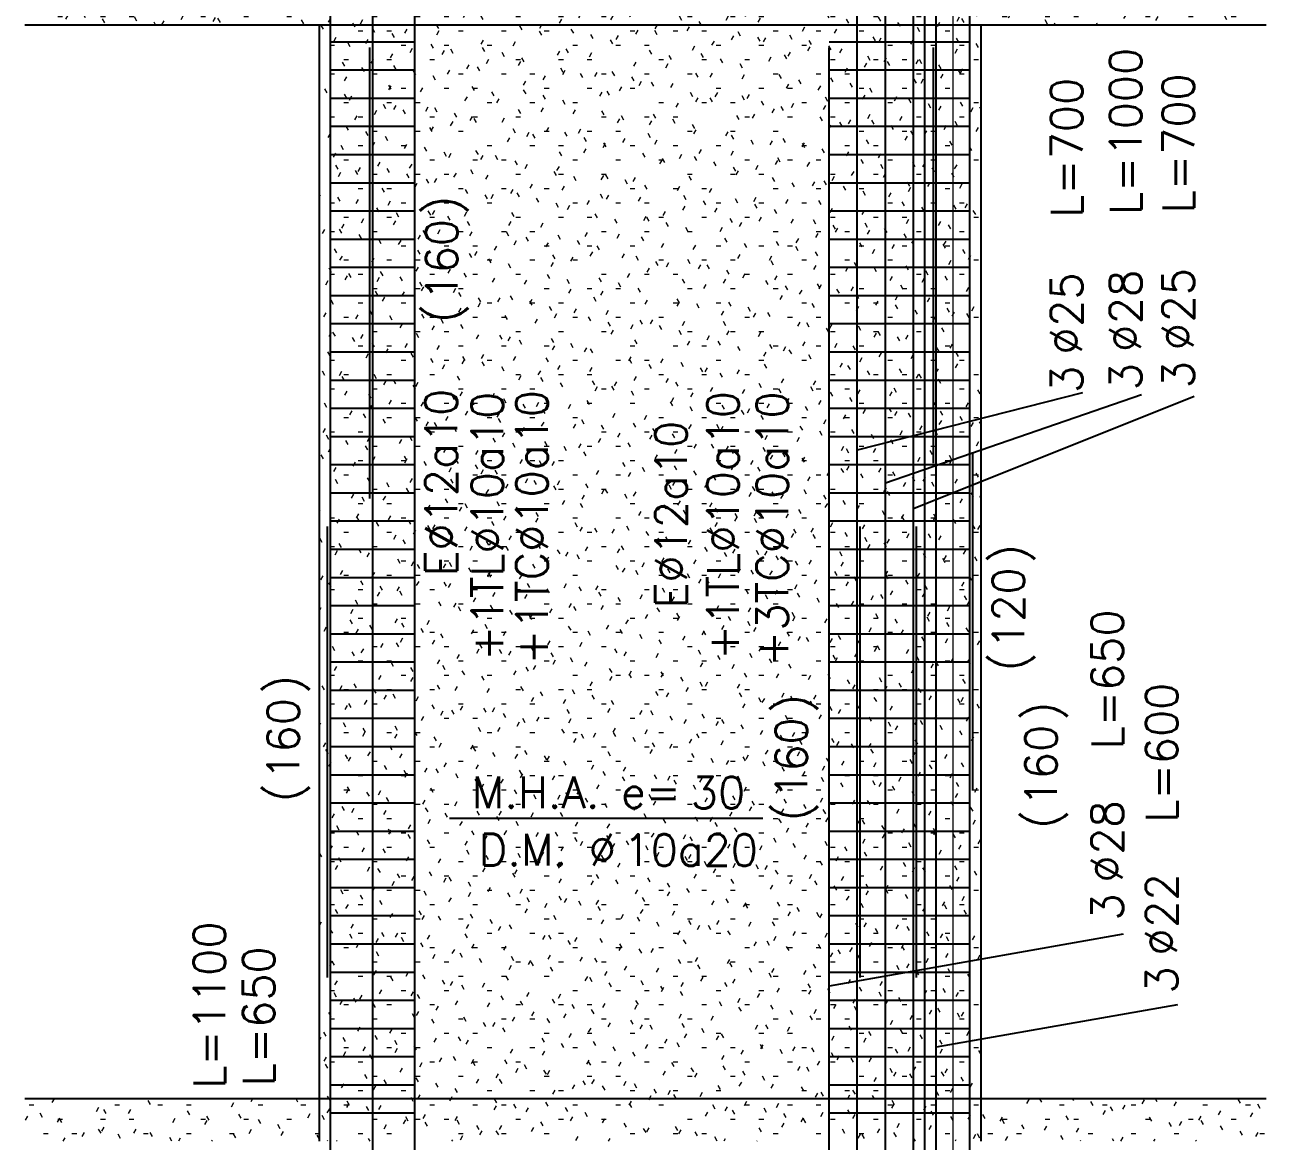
# Model space of a CAD drawing. Extents: x -58 to 5689, y 66 to 4123.
# Drawn here: x 3757 to 4197.6, y 2535.9 to 2931.9 of the extents above; entities that cross this region are included whole.
import ezdxf
from ezdxf.enums import TextEntityAlignment as Align

# ---------------------------------------------------------------- set-up
doc = ezdxf.new("R2010")
doc.units = 0
doc.header["$LTSCALE"] = 30
doc.header["$MEASUREMENT"] = 0
doc.linetypes.add('EJEEc$0$RLE-PROYECCION', pattern=[0.71438, 0.47625, -0.23813])
doc.layers.get('0').update_dxf_attribs({"linetype": 'CONTINUOUS'})
doc.layers.add('EJEEc$0$RLA-ACHURADO', color=30, linetype='EJEEc$0$RLE-PROYECCION', lineweight=15, transparency=0.7)
doc.layers.add('EJEEc$0$RLA-CONTORNO', color=30, linetype='CONTINUOUS', lineweight=25)
doc.layers.add('EJEEc$0$RLA-EJES', color=1, linetype='CONTINUOUS', lineweight=9)
for name, color, linetype in [('EJEEc$0$RLA-FE', 7, 'CONTINUOUS'), ('EJEEc$0$RLA-TEXTOS-FE', 9, 'CONTINUOUS'), ('EJEEc$0$TEXTOS-FE', 9, 'CONTINUOUS'), ('EJEEc$0$TEXTOS1', 9, 'CONTINUOUS')]:
    doc.layers.add(name, color=color, linetype=linetype)
doc.styles.add('EJEEc$0$ROMANS', font='romans.shx', dxfattribs={"height": 11.25})
pattern_1 = [(0, (-102.35, -336.7), (20.32, 5.08), [1.676, -13.564, 1.676, -13.564, -81.28]), (0, (-102.35, -336.7), (20.32, 5.08), [-30.48, 1.676, -28.804, 1.676, -13.564, -35.56]), (0, (-102.35, -336.7), (20.32, 5.08), [-76.2, 1.676, -8.484, 1.676, -23.724]), (120, (-94.73, -334.16), (-14.55941, 15.057636), [1.676, -13.564, 1.676, -13.564, -81.28]), (120, (-94.73, -334.16), (-14.55941, 15.057636), [-30.48, 1.676, -28.804, 1.676, -13.564, -35.56]), (120, (-94.73, -334.16), (-14.55941, 15.057636), [-76.2, 1.676, -8.484, 1.676, -23.724]), (240, (-92.19, -324), (-5.76059, -20.137636), [1.676, -13.564, 1.676, -13.564, -81.28]), (240, (-92.19, -324), (-5.76059, -20.137636), [-30.48, 1.676, -28.804, 1.676, -13.564, -35.56]), (240, (-92.19, -324), (-5.76059, -20.137636), [-76.2, 1.676, -8.484, 1.676, -23.724])]

# ---------------------------------------------------------------- blocks, each defined once
blk = doc.blocks.new('*U335')
at = {"layer": 'EJEEc$0$RLA-FE'}
for p, q in [((-0.28, 0), (1067.93, 0)), ((1067.93, 0), (1117.93, 0)), ((1118.21, 0), (1150, 0)), ((1150, 0), (1150, 0))]:
    blk.add_line(p, q, dxfattribs=at)
at = {"layer": 'EJEEc$0$RLA-FE', "color": 3, "style": 'EJEEc$0$ROMANS', "flags": 8}
for tag, p in [('F=', (483.44, 9.32)), ('NUM', (497.85, 9.32))]:
    blk.add_attdef(tag, text='', height=11.25, dxfattribs=at).set_placement(p, align=Align.RIGHT)
at = {"layer": 'EJEEc$0$RLA-FE', "color": 3, "style": 'EJEEc$0$ROMANS'}
for tag, p, flags in [('PHI', (501.46, 9.54), 14), ('DIAM', (511.6, 9.32), 12), ('MINUS', (533.62, 9.32), 13), ('MARK', (547.01, 9.32), 13), ('TEXTO_FE1', (550.31, 9.32), 8), ('TEXTO_FE2', (617.83, 9.34), 8), ('TIPO', (573.8, -75.78), 13), ('NVECES', (559.93, -94.72), 13), ('NUMFE', (563.86, -114.48), 13), ('CAPA', (572.06, -133.6), 13), ('DESPLAZA', (278.34, -151.59), 13), ('ESPACIO', (284.39, -169.95), 13), ('CANT', (298.23, -188.75), 13)]:
    blk.add_attdef(tag, p, '', height=11.25, dxfattribs=dict(at, flags=flags))
blk = doc.blocks.new('*U338')
at = {"layer": 'EJEEc$0$RLA-FE'}
for q in [(0, 0), (618.21, 0)]:
    blk.add_line((0, 0), q, dxfattribs=at)
at = {"layer": 'EJEEc$0$RLA-FE', "color": 3, "style": 'EJEEc$0$ROMANS', "flags": 8}
for tag, p in [('F=', (440.78, 43)), ('NUM', (455.19, 43))]:
    blk.add_attdef(tag, text='', height=11.25, dxfattribs=at).set_placement(p, align=Align.RIGHT)
at = {"layer": 'EJEEc$0$RLA-FE', "color": 3, "style": 'EJEEc$0$ROMANS'}
for tag, p, flags in [('PHI', (459.09, 43.22), 14), ('DIAM', (468.94, 43), 12), ('MINUS', (490.96, 43), 13), ('MARK', (504.35, 43), 13), ('TEXTO_FE1', (507.65, 43), 8), ('TEXTO_FE2', (575.17, 43.02), 8), ('TIPO', (348.8, -75.78), 13), ('NVECES', (334.93, -94.72), 13), ('NUMFE', (338.86, -114.48), 13), ('CAPA', (347.06, -133.6), 13), ('DESPLAZA', (278.34, -151.59), 13), ('ESPACIO', (284.39, -169.95), 13), ('CANT', (298.23, -188.75), 13)]:
    blk.add_attdef(tag, p, '', height=11.25, dxfattribs=dict(at, flags=flags))
blk = doc.blocks.new('*U337')
at = {"layer": 'EJEEc$0$RLA-FE', "color": 6}
blk.add_line((0, 1), (160, 1), dxfattribs=at)
at = {"layer": 'EJEEc$0$RLA-FE', "color": 3, "style": 'EJEEc$0$ROMANS', "flags": 8}
for tag, p in [('(', (65.66, 11.14)), ('EMP', (84.68, 11.14)), (')', (103.99, 11.14))]:
    blk.add_attdef(tag, text='', height=11.25, dxfattribs=at).set_placement(p, align=Align.CENTER)
blk = doc.blocks.new('*U341')
at = {"layer": 'EJEEc$0$RLA-FE'}
for p, q in [((0, 0), (0, 0)), ((0, 0), (568.21, 0)), ((568.21, 0), (618.21, 0)), ((618.21, 0), (650, 0)), ((650, 0), (650, 0))]:
    blk.add_line(p, q, dxfattribs=at)
at = {"layer": 'EJEEc$0$RLA-FE', "color": 3, "style": 'EJEEc$0$ROMANS', "flags": 8}
for tag, p in [('F=', (209.16, 34.85)), ('NUM', (223.56, 34.85))]:
    blk.add_attdef(tag, text='', height=11.25, dxfattribs=at).set_placement(p, align=Align.RIGHT)
at = {"layer": 'EJEEc$0$RLA-FE', "color": 3, "style": 'EJEEc$0$ROMANS'}
for tag, p, flags in [('PHI', (227.46, 35.06), 14), ('DIAM', (237.32, 34.85), 12), ('MINUS', (259.33, 34.85), 13), ('MARK', (272.73, 34.85), 13), ('TEXTO_FE1', (281.48, 34.85), 8), ('TEXTO_FE2', (343.55, 34.87), 8), ('TIPO', (323.8, -75.78), 13), ('NVECES', (309.93, -94.72), 13), ('NUMFE', (313.86, -114.48), 13), ('CAPA', (322.06, -133.6), 13), ('DESPLAZA', (278.34, -151.59), 13), ('ESPACIO', (284.39, -169.95), 13), ('CANT', (298.23, -188.75), 13)]:
    blk.add_attdef(tag, p, '', height=11.25, dxfattribs=dict(at, flags=flags))
blk = doc.blocks.new('*U344')
at = {"layer": 'EJEEc$0$RLA-FE'}
for p, q in [((0, 0), (0, 0)), ((0, 0), (518.21, 0)), ((518.21, 0), (568.21, 0)), ((568.21, 0), (600, 0)), ((600, 0), (600, 0))]:
    blk.add_line(p, q, dxfattribs=at)
at = {"layer": 'EJEEc$0$RLA-FE', "color": 3, "style": 'EJEEc$0$ROMANS', "flags": 8}
for tag, p in [('F=', (271.98, 39.32)), ('NUM', (286.39, 39.32))]:
    blk.add_attdef(tag, text='', height=11.25, dxfattribs=at).set_placement(p, align=Align.RIGHT)
at = {"layer": 'EJEEc$0$RLA-FE', "color": 3, "style": 'EJEEc$0$ROMANS'}
for tag, p, flags in [('PHI', (290.29, 39.54), 14), ('DIAM', (300.14, 39.32), 12), ('MINUS', (322.16, 39.32), 13), ('MARK', (335.55, 39.32), 13), ('TEXTO_FE1', (338.85, 39.32), 8), ('TEXTO_FE2', (406.38, 39.34), 8), ('TIPO', (298.8, -75.78), 13), ('NVECES', (284.93, -94.72), 13), ('NUMFE', (288.86, -114.48), 13), ('CAPA', (297.06, -133.6), 13), ('DESPLAZA', (278.34, -151.59), 13), ('ESPACIO', (284.39, -169.95), 13), ('CANT', (298.23, -188.75), 13)]:
    blk.add_attdef(tag, p, '', height=11.25, dxfattribs=dict(at, flags=flags))
blk = doc.blocks.new('*U343')
at = {"layer": 'EJEEc$0$RLA-FE', "color": 6}
blk.add_line((0, 1), (160, 1), dxfattribs=at)
at = {"layer": 'EJEEc$0$RLA-FE', "color": 3, "style": 'EJEEc$0$ROMANS', "flags": 8}
for tag, p in [('(', (65.66, -30.15)), (')', (103.99, -30.15)), ('EMP', (84.68, -30.15))]:
    blk.add_attdef(tag, text='', height=11.25, dxfattribs=at).set_placement(p, align=Align.CENTER)
blk = doc.blocks.new('*U346')
at = {"layer": 'EJEEc$0$RLA-FE'}
for p, q in [((0, 0), (1018.21, 0)), ((1018.21, 0), (1068.21, 0))]:
    blk.add_line(p, q, dxfattribs=at)
at = {"layer": 'EJEEc$0$RLA-FE', "color": 3, "style": 'EJEEc$0$ROMANS', "flags": 8}
for tag, p in [('F=', (609.63, 67.35)), ('NUM', (624.04, 67.35))]:
    blk.add_attdef(tag, text='', height=11.25, dxfattribs=at).set_placement(p, align=Align.RIGHT)
at = {"layer": 'EJEEc$0$RLA-FE', "color": 3, "style": 'EJEEc$0$ROMANS'}
for tag, p, flags in [('PHI', (627.93, 67.56), 14), ('DIAM', (637.79, 67.35), 12), ('MINUS', (659.8, 67.35), 13), ('MARK', (673.2, 67.35), 13), ('TEXTO_FE1', (680.62, 67.35), 8), ('TEXTO_FE2', (725.01, 67.36), 8), ('TIPO', (548.8, -75.78), 13), ('NVECES', (534.93, -94.72), 13), ('NUMFE', (538.86, -114.48), 13), ('CAPA', (547.06, -133.6), 13), ('DESPLAZA', (278.34, -151.59), 13), ('ESPACIO', (284.39, -169.95), 13), ('CANT', (298.23, -188.75), 13)]:
    blk.add_attdef(tag, p, '', height=11.25, dxfattribs=dict(at, flags=flags))
blk = doc.blocks.new('*U351')
at = {"layer": 'EJEEc$0$RLA-FE'}
for p, q in [((0, 0), (1078.21, 0)), ((1078.21, 0), (1128.21, 0)), ((1128.21, 0), (1160, 0)), ((1160, 0), (1160, 0))]:
    blk.add_line(p, q, dxfattribs=at)
at = {"layer": 'EJEEc$0$RLA-FE', "color": 3, "style": 'EJEEc$0$ROMANS', "flags": 8}
for tag, p in [('F=', (484, -19.89)), ('NUM', (498.41, -19.89))]:
    blk.add_attdef(tag, text='', height=11.25, dxfattribs=at).set_placement(p, align=Align.RIGHT)
at = {"layer": 'EJEEc$0$RLA-FE', "color": 3, "style": 'EJEEc$0$ROMANS'}
for tag, p, flags in [('PHI', (502.3, -19.68), 12), ('DIAM', (512.16, -19.89), 12), ('MINUS', (534.18, -19.89), 13), ('MARK', (547.57, -19.89), 13), ('TEXTO_FE1', (555.31, -19.89), 8), ('TEXTO_FE2', (622.83, -19.88), 8), ('TIPO', (578.8, -57.92), 13), ('NVECES', (564.93, -76.86), 13), ('NUMFE', (568.86, -96.62), 13), ('CAPA', (577.06, -115.74), 13), ('DESPLAZA', (277.18, -134.17), 13), ('ESPACIO', (283.22, -152.53), 13), ('CANT', (297.06, -171.33), 13)]:
    blk.add_attdef(tag, p, '', height=11.25, dxfattribs=dict(at, flags=flags))
blk = doc.blocks.new('*U352')
at = {"layer": 'EJEEc$0$RLA-FE'}
for q in [(0, 0), (818.21, 0)]:
    blk.add_line((0, 0), q, dxfattribs=at)
at = {"layer": 'EJEEc$0$RLA-FE', "color": 3, "style": 'EJEEc$0$ROMANS', "flags": 8}
for tag, p in [('F=', (418.37, -31.62)), ('NUM', (432.77, -31.62))]:
    blk.add_attdef(tag, text='', height=11.25, dxfattribs=at).set_placement(p, align=Align.RIGHT)
at = {"layer": 'EJEEc$0$RLA-FE', "color": 3, "style": 'EJEEc$0$ROMANS'}
for tag, p, flags in [('PHI', (436.67, -31.4), 12), ('DIAM', (446.53, -31.62), 12), ('MINUS', (468.54, -31.62), 13), ('MARK', (481.94, -31.62), 13), ('TEXTO_FE1', (485.24, -31.62), 8), ('TEXTO_FE2', (552.76, -31.6), 8), ('TIPO', (448.8, -57.92), 13), ('NVECES', (434.93, -76.86), 13), ('NUMFE', (438.86, -96.62), 13), ('CAPA', (447.06, -115.74), 13), ('DESPLAZA', (277.18, -134.17), 13), ('ESPACIO', (283.22, -152.53), 13), ('CANT', (297.06, -171.33), 13)]:
    blk.add_attdef(tag, p, '', height=11.25, dxfattribs=dict(at, flags=flags))
blk = doc.blocks.new('*U354')
at = {"layer": 'EJEEc$0$RLA-FE', "color": 6}
blk.add_line((16.4, -1), (136.4, -1), dxfattribs=at)
at = {"layer": 'EJEEc$0$RLA-FE', "color": 3, "style": 'EJEEc$0$ROMANS', "flags": 8}
for tag, p in [('(', (45.66, -19.26)), ('EMP', (64.68, -19.26)), (')', (83.99, -19.26))]:
    blk.add_attdef(tag, text='', height=11.25, dxfattribs=at).set_placement(p, align=Align.CENTER)
blk = doc.blocks.new('*U358')
at = {"layer": 'EJEEc$0$RLA-FE'}
for p, q in [((0, 0), (0, 0)), ((0, 0), (518.21, 0)), ((518.21, 0), (568.21, 0)), ((568.21, 0), (600, 0)), ((600, 0), (600, 0))]:
    blk.add_line(p, q, dxfattribs=at)
at = {"layer": 'EJEEc$0$RLA-FE', "color": 3, "style": 'EJEEc$0$ROMANS'}
for tag, p, flags in [('TIPO', (298.8, -57.92), 13), ('NVECES', (284.93, -76.86), 13), ('PHI', (277.85, -85.47), 12), ('DIAM', (287.71, -85.68), 12), ('MINUS', (309.72, -85.68), 13), ('MARK', (323.12, -85.68), 13), ('TEXTO_FE1', (325, -85.68), 8), ('TEXTO_FE2', (392.52, -85.66), 8), ('NUMFE', (288.86, -96.62), 13), ('CAPA', (297.06, -115.74), 13), ('DESPLAZA', (277.18, -134.17), 13), ('ESPACIO', (283.22, -152.53), 13), ('CANT', (297.06, -171.33), 13)]:
    blk.add_attdef(tag, p, '', height=11.25, dxfattribs=dict(at, flags=flags))
at = {"layer": 'EJEEc$0$RLA-FE', "color": 3, "style": 'EJEEc$0$ROMANS', "flags": 8}
for tag, p in [('F=', (259.55, -85.68)), ('NUM', (273.95, -85.68))]:
    blk.add_attdef(tag, text='', height=11.25, dxfattribs=at).set_placement(p, align=Align.RIGHT)
blk = doc.blocks.new('*U360')
at = {"layer": 'EJEEc$0$RLA-FE'}
for q in [(0, 0), (878.21, 0)]:
    blk.add_line((0, 0), q, dxfattribs=at)
at = {"layer": 'EJEEc$0$RLA-FE', "color": 3, "style": 'EJEEc$0$ROMANS'}
for tag, p, flags in [('TIPO', (478.8, -57.92), 13), ('PHI', (304.58, -61.35), 12), ('DIAM', (314.43, -61.56), 12), ('MINUS', (336.45, -61.56), 13), ('MARK', (349.84, -61.56), 13), ('TEXTO_FE1', (353.14, -61.56), 8), ('TEXTO_FE2', (420.67, -61.55), 8), ('NVECES', (464.93, -76.86), 13), ('NUMFE', (468.86, -96.62), 13), ('CAPA', (477.06, -115.74), 13), ('DESPLAZA', (277.18, -134.17), 13), ('ESPACIO', (283.22, -152.53), 13), ('CANT', (297.06, -171.33), 13)]:
    blk.add_attdef(tag, p, '', height=11.25, dxfattribs=dict(at, flags=flags))
at = {"layer": 'EJEEc$0$RLA-FE', "color": 3, "style": 'EJEEc$0$ROMANS', "flags": 8}
for tag, p in [('F=', (286.27, -61.56)), ('NUM', (300.68, -61.56))]:
    blk.add_attdef(tag, text='', height=11.25, dxfattribs=at).set_placement(p, align=Align.RIGHT)
blk = doc.blocks.new('*U361')
at = {"layer": 'EJEEc$0$RLA-FE', "color": 6}
blk.add_line((0, 1), (147.5, 1), dxfattribs=at)
at = {"layer": 'EJEEc$0$RLA-FE', "color": 3, "style": 'EJEEc$0$ROMANS', "flags": 8}
for tag, p in [('(', (59.41, 9.14)), (')', (97.74, 9.14)), ('EMP', (78.43, 9.14))]:
    blk.add_attdef(tag, text='', height=11.25, dxfattribs=at).set_placement(p, align=Align.CENTER)
blk = doc.blocks.new('*U362')
at = {"layer": 'EJEEc$0$RLA-FE'}
for p, q in [((0, 0), (1068.21, 0)), ((1068.21, 0), (1118.21, 0)), ((1118.21, 0), (1150, 0)), ((1150, 0), (1150, 0))]:
    blk.add_line(p, q, dxfattribs=at)
at = {"layer": 'EJEEc$0$RLA-FE', "color": 3, "style": 'EJEEc$0$ROMANS'}
for tag, p, flags in [('TIPO', (573.8, -57.92), 13), ('NVECES', (559.93, -76.86), 13), ('PHI', (501.74, -79.68), 12), ('DIAM', (511.6, -79.89), 12), ('MINUS', (533.62, -79.89), 13), ('MARK', (547.01, -79.89), 13), ('TEXTO_FE1', (550.31, -79.89), 8), ('TEXTO_FE2', (617.83, -79.88), 8), ('NUMFE', (563.86, -96.62), 13), ('CAPA', (572.06, -115.74), 13), ('DESPLAZA', (277.18, -134.17), 13), ('ESPACIO', (283.22, -152.53), 13), ('CANT', (297.06, -171.33), 13)]:
    blk.add_attdef(tag, p, '', height=11.25, dxfattribs=dict(at, flags=flags))
at = {"layer": 'EJEEc$0$RLA-FE', "color": 3, "style": 'EJEEc$0$ROMANS', "flags": 8}
for tag, p in [('F=', (483.44, -79.89)), ('NUM', (497.85, -79.89))]:
    blk.add_attdef(tag, text='', height=11.25, dxfattribs=at).set_placement(p, align=Align.RIGHT)
blk = doc.blocks.new('*U369')
at = {"layer": 'EJEEc$0$RLA-FE'}
for q in [(0, 0), (618.21, 0)]:
    blk.add_line((0, 0), q, dxfattribs=at)
at = {"layer": 'EJEEc$0$RLA-FE', "color": 3, "style": 'EJEEc$0$ROMANS'}
for tag, p, flags in [('TIPO', (348.8, -57.92), 13), ('NVECES', (334.93, -76.86), 13), ('PHI', (222.59, -99.33), 12), ('NUMFE', (338.86, -96.62), 13), ('DIAM', (232.45, -99.54), 12), ('MINUS', (254.47, -99.54), 13), ('MARK', (267.86, -99.54), 13), ('TEXTO_FE1', (271.16, -99.54), 8), ('TEXTO_FE2', (338.68, -99.52), 8), ('CAPA', (347.06, -115.74), 13), ('DESPLAZA', (277.18, -134.17), 13), ('ESPACIO', (283.22, -152.53), 13), ('CANT', (297.06, -171.33), 13)]:
    blk.add_attdef(tag, p, '', height=11.25, dxfattribs=dict(at, flags=flags))
at = {"layer": 'EJEEc$0$RLA-FE', "color": 3, "style": 'EJEEc$0$ROMANS', "flags": 8}
for tag, p in [('F=', (204.29, -99.54)), ('NUM', (218.7, -99.54))]:
    blk.add_attdef(tag, text='', height=11.25, dxfattribs=at).set_placement(p, align=Align.RIGHT)
blk = doc.blocks.new('*U364')
at = {"layer": 'EJEEc$0$RLA-FE', "color": 6}
blk.add_line((0, -1), (160, -1), dxfattribs=at)
at = {"layer": 'EJEEc$0$RLA-FE', "color": 3, "style": 'EJEEc$0$ROMANS', "flags": 8}
for tag, p in [('(', (56.19, -50.87)), ('EMP', (75.22, -50.87)), (')', (94.53, -50.87))]:
    blk.add_attdef(tag, text='', height=11.25, dxfattribs=at).set_placement(p, align=Align.CENTER)
blk = doc.blocks.new('*U366')
at = {"layer": 'EJEEc$0$RLA-FE'}
blk.add_line((0, 0), (918.21, 0), dxfattribs=at)
at = {"layer": 'EJEEc$0$RLA-FE', "color": 3, "style": 'EJEEc$0$ROMANS'}
for tag, p, flags in [('TIPO', (498.8, -57.92), 13), ('NVECES', (484.93, -76.86), 13), ('PHI', (541.98, -90.65), 12), ('DIAM', (551.83, -90.87), 12), ('MINUS', (573.85, -90.87), 13), ('MARK', (587.24, -90.87), 13), ('TEXTO_FE1', (590.54, -90.87), 8), ('TEXTO_FE2', (658.06, -90.85), 8), ('NUMFE', (488.86, -96.62), 13), ('CAPA', (497.06, -115.74), 13), ('DESPLAZA', (277.18, -134.17), 13), ('ESPACIO', (283.22, -152.53), 13), ('CANT', (297.06, -171.33), 13)]:
    blk.add_attdef(tag, p, '', height=11.25, dxfattribs=dict(at, flags=flags))
at = {"layer": 'EJEEc$0$RLA-FE', "color": 3, "style": 'EJEEc$0$ROMANS', "flags": 8}
for tag, p in [('F=', (523.67, -90.87)), ('NUM', (538.08, -90.87))]:
    blk.add_attdef(tag, text='', height=11.25, dxfattribs=at).set_placement(p, align=Align.RIGHT)
blk = doc.blocks.new('*U363')
at = {"layer": 'EJEEc$0$RLA-FE'}
for q in [(0, 0), (618.21, 0)]:
    blk.add_line((0, 0), q, dxfattribs=at)
at = {"layer": 'EJEEc$0$RLA-FE', "color": 3, "style": 'EJEEc$0$ROMANS'}
for tag, p, flags in [('TIPO', (348.8, -57.92), 13), ('NVECES', (334.93, -76.86), 13), ('PHI', (221.01, -79.68), 12), ('DIAM', (230.87, -79.89), 12), ('MINUS', (252.89, -79.89), 13), ('MARK', (266.28, -79.89), 13), ('TEXTO_FE1', (269.58, -79.89), 8), ('TEXTO_FE2', (337.1, -79.88), 8), ('NUMFE', (338.86, -96.62), 13), ('CAPA', (347.06, -115.74), 13), ('DESPLAZA', (277.18, -134.17), 13), ('ESPACIO', (283.22, -152.53), 13), ('CANT', (297.06, -171.33), 13)]:
    blk.add_attdef(tag, p, '', height=11.25, dxfattribs=dict(at, flags=flags))
at = {"layer": 'EJEEc$0$RLA-FE', "color": 3, "style": 'EJEEc$0$ROMANS', "flags": 8}
for tag, p in [('F=', (202.71, -79.89)), ('NUM', (217.12, -79.89))]:
    blk.add_attdef(tag, text='', height=11.25, dxfattribs=at).set_placement(p, align=Align.RIGHT)
blk = doc.blocks.new('*U370')
at = {"layer": 'EJEEc$0$RLA-FE', "color": 6}
blk.add_line((0, -1), (160, -1), dxfattribs=at)
at = {"layer": 'EJEEc$0$RLA-FE', "color": 3, "style": 'EJEEc$0$ROMANS', "flags": 8}
for tag, p in [('(', (58.86, 17.76)), (')', (97.19, 17.76)), ('EMP', (77.88, 17.76))]:
    blk.add_attdef(tag, text='', height=11.25, dxfattribs=at).set_placement(p, align=Align.CENTER)
blk = doc.blocks.new('*U368')
at = {"layer": 'EJEEc$0$RLA-FE'}
for p, q in [((0, 0), (0, 0)), ((0, 0), (568.21, 0)), ((568.21, 0), (618.21, 0)), ((618.21, 0), (650, 0)), ((650, 0), (650, 0))]:
    blk.add_line(p, q, dxfattribs=at)
at = {"layer": 'EJEEc$0$RLA-FE', "color": 3, "style": 'EJEEc$0$ROMANS'}
for tag, p, flags in [('TIPO', (323.8, -57.92), 13), ('NVECES', (309.93, -76.86), 13), ('NUMFE', (313.86, -96.62), 13), ('PHI', (353.76, -104.16), 12), ('DIAM', (363.61, -104.37), 12), ('MINUS', (385.63, -104.37), 13), ('MARK', (399.02, -104.37), 13), ('TEXTO_FE1', (400.97, -104.37), 8), ('TEXTO_FE2', (462.3, -104.35), 8), ('CAPA', (322.06, -115.74), 13), ('DESPLAZA', (277.18, -134.17), 13), ('ESPACIO', (283.22, -152.53), 13), ('CANT', (297.06, -171.33), 13)]:
    blk.add_attdef(tag, p, '', height=11.25, dxfattribs=dict(at, flags=flags))
at = {"layer": 'EJEEc$0$RLA-FE', "color": 3, "style": 'EJEEc$0$ROMANS', "flags": 8}
for tag, p in [('F=', (335.45, -104.37)), ('NUM', (349.86, -104.37))]:
    blk.add_attdef(tag, text='', height=11.25, dxfattribs=at).set_placement(p, align=Align.RIGHT)
blk = doc.blocks.new('*U374')
at = {"layer": 'EJEEc$0$TEXTOS1', "color": 5}
blk.add_line((-55.6, 0), (55.6, 0), dxfattribs=at)
at = {"layer": 'EJEEc$0$TEXTOS-FE', "color": 9, "style": 'EJEEc$0$ROMANS'}
blk.add_text('D.M. %%C', height=11.25, dxfattribs=at).set_placement((-20.83, -16.82), align=Align.CENTER)
at = {"layer": 'EJEEc$0$TEXTOS-FE', "color": 9, "style": 'EJEEc$0$ROMANS', "flags": 12}
blk.add_attdef('MALLA_1', (6.16, -16.96), '', height=11.25, dxfattribs=at)
at = {"layer": 'EJEEc$0$TEXTOS1', "color": 9, "style": 'EJEEc$0$ROMANS'}
blk.add_text('M.H.A. e=', height=11.25, dxfattribs=at).set_placement((-10.55, 3.6), align=Align.CENTER)
at = {"layer": 'EJEEc$0$TEXTOS1', "color": 9, "style": 'EJEEc$0$ROMANS', "flags": 12}
blk.add_attdef('ESPESOR', (30.06, 3.44), '', height=11.25, dxfattribs=at)
blk = doc.blocks.new('EJEEc')
at = {"layer": 'EJEEc$0$RLA-ACHURADO'}
h = blk.add_hatch(dxfattribs=at)
h.set_pattern_fill('SAND - DENSE', color=256, style=0, pattern_type=2)
h.set_pattern_definition(pattern_1)
h.paths.add_polyline_path([(-309.28, 376), (131.31, 376), (131.31, 391), (-309.28, 391)], flags=0)
h = blk.add_hatch(dxfattribs=at)
h.set_pattern_fill('SAND - DENSE', color=256, style=0, pattern_type=2)
h.set_pattern_definition(pattern_1)
h.paths.add_polyline_path([(30.18, -5), (30.18, 376), (-204.82, 376), (-204.82, -5)], flags=0)
h = blk.add_hatch(dxfattribs=at)
h.set_pattern_fill('SAND - DENSE', color=256, style=0, pattern_type=2)
h.set_pattern_definition(pattern_1)
h.paths.add_polyline_path([(-309.28, -20), (131.31, -20), (131.31, -5), (-309.28, -5)], flags=0)
at = {"layer": 'EJEEc$0$RLA-CONTORNO'}
for p, q in [((10.18, -932), (10.18, 787)), ((-309.28, 376), (131.31, 376)), ((-204.82, 376), (-204.82, -20)), ((30.18, -20), (30.18, 376)), ((131.31, -5), (-309.28, -5))]:
    blk.add_line(p, q, dxfattribs=at)
at = {"layer": 'EJEEc$0$RLA-CONTORNO', "color": 2}
for p, q in [((66.08, 245.48), (-13.82, 225.15)), ((87.05, 244.7), (-3.82, 213.42)), ((105.72, 244.17), (6.18, 204.29)), ((80.55, 53.41), (-23.82, 35.01)), ((99.86, 28.41), (14.18, 13.3))]:
    blk.add_line(p, q, dxfattribs=at)
at = {"layer": 'EJEEc$0$RLA-EJES'}
blk.add_line((20.18, -971.44), (20.18, 1463), dxfattribs=at)
at = {"layer": 'EJEEc$0$RLA-FE', "color": 1}
for p, q in [((-200.82, 370), (-170.82, 370)), ((-23.82, 370), (26.18, 370)), ((-200.82, 360), (-170.82, 360)), ((-23.82, 360), (26.18, 360)), ((-200.82, 350), (-170.82, 350)), ((-23.82, 350), (26.18, 350)), ((-200.82, 340), (-170.82, 340)), ((-23.82, 340), (26.18, 340)), ((-200.82, 330), (-170.82, 330)), ((-23.82, 330), (26.18, 330)), ((-200.82, 320), (-170.82, 320)), ((-23.82, 320), (26.18, 320)), ((-200.82, 310), (-170.82, 310)), ((-23.82, 310), (26.18, 310)), ((-200.82, 300), (-170.82, 300)), ((-23.82, 300), (26.18, 300)), ((-200.82, 290), (-170.82, 290)), ((-23.82, 290), (26.18, 290)), ((-200.82, 280), (-170.82, 280)), ((-23.82, 280), (26.18, 280)), ((-200.82, 270), (-170.82, 270)), ((-23.82, 270), (26.18, 270)), ((-200.82, 260), (-170.82, 260)), ((-23.82, 260), (26.18, 260)), ((-200.82, 250), (-170.82, 250)), ((-23.82, 250), (26.18, 250)), ((-200.82, 240), (-170.82, 240)), ((-23.82, 240), (26.18, 240)), ((-200.82, 230), (-170.82, 230)), ((-23.82, 230), (26.18, 230)), ((-200.82, 220), (-170.82, 220)), ((-23.82, 220), (26.18, 220)), ((-200.82, 210), (-170.82, 210)), ((-23.82, 210), (26.18, 210)), ((-200.82, 200), (-170.82, 200)), ((-23.82, 200), (26.18, 200)), ((-200.82, 190), (-170.82, 190)), ((-23.82, 190), (26.18, 190)), ((-200.82, 180), (-170.82, 180)), ((-23.82, 180), (26.18, 180)), ((-200.82, 170), (-170.82, 170)), ((-23.82, 170), (26.18, 170)), ((-200.82, 160), (-170.82, 160)), ((-23.82, 160), (26.18, 160)), ((-200.82, 150), (-170.82, 150)), ((-23.82, 150), (26.18, 150)), ((-200.82, 140), (-170.82, 140)), ((-23.82, 140), (26.18, 140)), ((-200.82, 130), (-170.82, 130)), ((-23.82, 130), (26.18, 130)), ((-200.82, 120), (-170.82, 120)), ((-23.82, 120), (26.18, 120)), ((-200.82, 110), (-170.82, 110)), ((-23.82, 110), (26.18, 110)), ((-200.82, 100), (-170.82, 100)), ((-23.82, 100), (26.18, 100)), ((-200.82, 90), (-170.82, 90)), ((-23.82, 90), (26.18, 90)), ((-200.82, 80), (-170.82, 80)), ((-23.82, 80), (26.18, 80)), ((-200.82, 70), (-170.82, 70)), ((-23.82, 70), (26.18, 70)), ((-200.82, 60), (-170.82, 60)), ((-23.82, 60), (26.18, 60)), ((-200.82, 50), (-170.82, 50)), ((-23.82, 50), (26.18, 50)), ((-200.82, 40), (-170.82, 40)), ((-23.82, 40), (26.18, 40)), ((-200.82, 30), (-170.82, 30)), ((-23.82, 30), (26.18, 30)), ((-200.82, 20), (-170.82, 20)), ((-23.82, 20), (26.18, 20)), ((-200.82, 10), (-170.82, 10)), ((-23.82, 10), (26.18, 10)), ((-200.82, 0), (-170.82, 0)), ((-23.82, 0), (26.18, 0)), ((-200.82, -10), (-170.82, -10)), ((-23.82, -10), (26.18, -10))]:
    blk.add_line(p, q, dxfattribs=at)
ref = blk.add_blockref('*U337', (-200.82, 38), dxfattribs=dict(rotation=90))
ref.add_attrib('EMP', '160', dxfattribs={"layer": 'EJEEc$0$RLA-FE', "color": 3, "height": 11.25, "rotation": 90, "style": 'EJEEc$0$ROMANS'}).set_placement((-211.96, 122.68), align=Align.CENTER)
ref.add_attrib('(', '(', dxfattribs={"layer": 'EJEEc$0$RLA-FE', "color": 3, "height": 11.25, "rotation": 90, "style": 'EJEEc$0$ROMANS'}).set_placement((-211.96, 103.65), align=Align.CENTER)
ref.add_attrib(')', ')', dxfattribs={"layer": 'EJEEc$0$RLA-FE', "color": 3, "height": 11.25, "rotation": 90, "style": 'EJEEc$0$ROMANS'}).set_placement((-211.96, 141.99), align=Align.CENTER)
ref = blk.add_blockref('*U374', (-102.97, 94.57))
ref.add_attrib('ESPESOR', '30', (-72.91, 98.01), dxfattribs={"layer": 'EJEEc$0$TEXTOS1', "color": 9, "height": 11.25, "style": 'EJEEc$0$ROMANS'})
ref.add_attrib('MALLA_1', '10a20', (-96.81, 77.62), dxfattribs={"layer": 'EJEEc$0$TEXTOS-FE', "color": 9, "height": 11.25, "style": 'EJEEc$0$ROMANS'})
at = {"layer": 'EJEEc$0$RLA-FE', "rotation": 90}
for name, p in [('*U360', (14.18, 220.5)), ('*U352', (26.18, 88)), ('*U338', (-200.82, 38)), ('*U361', (14.18, 220.5)), ('*U351', (26.18, -952)), ('*U335', (-200.82, -952)), ('*U362', (-13.82, -952)), ('*U362', (6.18, -952))]:
    blk.add_blockref(name, p, dxfattribs=at)
at = {"layer": 'EJEEc$0$RLA-FE'}
ref = blk.add_blockref('*U344', (-185.82, 208), dxfattribs=dict(at, rotation=90))
ref.add_attrib('DIAM', '25', (-225.14, 508.14), dxfattribs={"color": 3, "height": 11.25, "rotation": 90, "style": 'EJEEc$0$ROMANS'})
ref.add_attrib('NUM', '3', dxfattribs={"color": 3, "height": 11.25, "rotation": 90, "style": 'EJEEc$0$ROMANS'}).set_placement((-225.14, 494.39), align=Align.RIGHT)
ref.add_attrib('TEXTO_FE1', 'L=600', (-225.14, 546.85), dxfattribs={"color": 3, "height": 11.25, "rotation": 90, "style": 'EJEEc$0$ROMANS'})
ref = blk.add_blockref('*U363', (-13.82, 38), dxfattribs=dict(at, rotation=90))
ref.add_attrib('DIAM', '25', (66.08, 268.86), dxfattribs={"color": 3, "height": 11.25, "rotation": 90, "style": 'EJEEc$0$ROMANS'})
ref.add_attrib('NUM', '3', dxfattribs={"color": 3, "height": 11.25, "rotation": 90, "style": 'EJEEc$0$ROMANS'}).set_placement((66.08, 255.11), align=Align.RIGHT)
ref.add_attrib('TEXTO_FE1', 'L=700', (66.08, 307.57), dxfattribs={"color": 3, "height": 11.25, "rotation": 90, "style": 'EJEEc$0$ROMANS'})
ref.add_attrib('PHI', '%%C', (65.86, 259.01), dxfattribs={"color": 3, "height": 11.25, "rotation": 90, "style": 'EJEEc$0$ROMANS'})
ref = blk.add_blockref('*U369', (6.18, 38), dxfattribs=dict(at, rotation=90))
ref.add_attrib('DIAM', '25', (105.72, 270.44), dxfattribs={"color": 3, "height": 11.25, "rotation": 90, "style": 'EJEEc$0$ROMANS'})
ref.add_attrib('NUM', '3', dxfattribs={"color": 3, "height": 11.25, "rotation": 90, "style": 'EJEEc$0$ROMANS'}).set_placement((105.72, 256.69), align=Align.RIGHT)
ref.add_attrib('TEXTO_FE1', 'L=700', (105.72, 309.16), dxfattribs={"color": 3, "height": 11.25, "rotation": 90, "style": 'EJEEc$0$ROMANS'})
ref.add_attrib('PHI', '%%C', (105.51, 260.59), dxfattribs={"color": 3, "height": 11.25, "rotation": 90, "style": 'EJEEc$0$ROMANS'})
ref = blk.add_blockref('*U366', (-3.82, -282), dxfattribs=dict(at, rotation=90))
ref.add_attrib('DIAM', '28', (87.05, 269.83), dxfattribs={"color": 3, "height": 11.25, "rotation": 90, "style": 'EJEEc$0$ROMANS'})
ref.add_attrib('NUM', '3', dxfattribs={"color": 3, "height": 11.25, "rotation": 90, "style": 'EJEEc$0$ROMANS'}).set_placement((87.05, 256.07), align=Align.RIGHT)
ref.add_attrib('TEXTO_FE1', 'L=1000', (87.05, 308.54), dxfattribs={"color": 3, "height": 11.25, "rotation": 90, "style": 'EJEEc$0$ROMANS'})
ref.add_attrib('PHI', '%%C', (86.84, 259.97), dxfattribs={"color": 3, "height": 11.25, "rotation": 90, "style": 'EJEEc$0$ROMANS'})
ref = blk.add_blockref('*U346', (-170.82, -682), dxfattribs=dict(at, rotation=90))
ref.add_attrib('TEXTO_FE1', 'L=1100', (-238.16, -1.38), dxfattribs={"color": 3, "height": 11.25, "rotation": 90, "style": 'EJEEc$0$ROMANS'})
ref = blk.add_blockref('*U341', (-185.82, -282), dxfattribs=dict(at, rotation=90))
ref.add_attrib('DIAM', '28', (-220.66, -44.69), dxfattribs={"color": 3, "height": 11.25, "rotation": 90, "style": 'EJEEc$0$ROMANS'})
ref.add_attrib('NUM', '3', dxfattribs={"color": 3, "height": 11.25, "rotation": 90, "style": 'EJEEc$0$ROMANS'}).set_placement((-220.66, -58.44), align=Align.RIGHT)
ref.add_attrib('TEXTO_FE1', 'L=650', (-220.66, -0.53), dxfattribs={"color": 3, "height": 11.25, "rotation": 90, "style": 'EJEEc$0$ROMANS'})
ref = blk.add_blockref('*U343', (-185.82, 208), dxfattribs=dict(at, rotation=90))
ref.add_attrib('EMP', '160', dxfattribs={"color": 3, "height": 11.25, "rotation": 90, "style": 'EJEEc$0$ROMANS'}).set_placement((-155.66, 292.68), align=Align.CENTER)
ref.add_attrib('(', '(', dxfattribs={"color": 3, "height": 11.25, "rotation": 90, "style": 'EJEEc$0$ROMANS'}).set_placement((-155.66, 273.65), align=Align.CENTER)
ref.add_attrib(')', ')', dxfattribs={"color": 3, "height": 11.25, "rotation": 90, "style": 'EJEEc$0$ROMANS'}).set_placement((-155.66, 311.99), align=Align.CENTER)
ref = blk.add_blockref('*U368', (-23.82, -282), dxfattribs=dict(at, rotation=90))
ref.add_attrib('DIAM', '28', (80.55, 81.61), dxfattribs={"color": 3, "height": 11.25, "rotation": 90, "style": 'EJEEc$0$ROMANS'})
ref.add_attrib('NUM', '3', dxfattribs={"color": 3, "height": 11.25, "rotation": 90, "style": 'EJEEc$0$ROMANS'}).set_placement((80.55, 67.85), align=Align.RIGHT)
ref.add_attrib('TEXTO_FE1', 'L=650', (80.55, 118.97), dxfattribs={"color": 3, "height": 11.25, "rotation": 90, "style": 'EJEEc$0$ROMANS'})
ref.add_attrib('PHI', '%%C', (80.34, 71.75), dxfattribs={"color": 3, "height": 11.25, "rotation": 90, "style": 'EJEEc$0$ROMANS'})
ref = blk.add_blockref('*U358', (14.18, -232), dxfattribs=dict(at, rotation=90))
ref.add_attrib('DIAM', '22', (99.86, 55.7), dxfattribs={"color": 3, "height": 11.25, "rotation": 90, "style": 'EJEEc$0$ROMANS'})
ref.add_attrib('NUM', '3', dxfattribs={"color": 3, "height": 11.25, "rotation": 90, "style": 'EJEEc$0$ROMANS'}).set_placement((99.86, 41.95), align=Align.RIGHT)
ref.add_attrib('TEXTO_FE1', 'L=600', (99.86, 92.99), dxfattribs={"color": 3, "height": 11.25, "rotation": 90, "style": 'EJEEc$0$ROMANS'})
ref.add_attrib('PHI', '%%C', (99.65, 45.84), dxfattribs={"color": 3, "height": 11.25, "rotation": 90, "style": 'EJEEc$0$ROMANS'})
ref = blk.add_blockref('*U354', (26.18, 88), dxfattribs=dict(at, rotation=90))
ref.add_attrib('EMP', '120', dxfattribs={"color": 3, "height": 11.25, "rotation": 90, "style": 'EJEEc$0$ROMANS'}).set_placement((45.44, 169.08), align=Align.CENTER)
ref.add_attrib('(', '(', dxfattribs={"color": 3, "height": 11.25, "rotation": 90, "style": 'EJEEc$0$ROMANS'}).set_placement((45.44, 150.05), align=Align.CENTER)
ref.add_attrib(')', ')', dxfattribs={"color": 3, "height": 11.25, "rotation": 90, "style": 'EJEEc$0$ROMANS'}).set_placement((45.44, 188.39), align=Align.CENTER)
ref = blk.add_blockref('*U370', (-13.82, 38), dxfattribs=dict(at, rotation=90))
ref.add_attrib('EMP', '160', dxfattribs={"color": 3, "height": 11.25, "rotation": 90, "style": 'EJEEc$0$ROMANS'}).set_placement((-31.58, 115.88), align=Align.CENTER)
ref.add_attrib('(', '(', dxfattribs={"color": 3, "height": 11.25, "rotation": 90, "style": 'EJEEc$0$ROMANS'}).set_placement((-31.58, 96.85), align=Align.CENTER)
ref.add_attrib(')', ')', dxfattribs={"color": 3, "height": 11.25, "rotation": 90, "style": 'EJEEc$0$ROMANS'}).set_placement((-31.58, 135.19), align=Align.CENTER)
ref = blk.add_blockref('*U364', (6.18, 38), dxfattribs=dict(at, rotation=90))
ref.add_attrib('EMP', '160', dxfattribs={"color": 3, "height": 11.25, "rotation": 90, "style": 'EJEEc$0$ROMANS'}).set_placement((57.05, 113.21), align=Align.CENTER)
ref.add_attrib('(', '(', dxfattribs={"color": 3, "height": 11.25, "rotation": 90, "style": 'EJEEc$0$ROMANS'}).set_placement((57.05, 94.19), align=Align.CENTER)
ref.add_attrib(')', ')', dxfattribs={"color": 3, "height": 11.25, "rotation": 90, "style": 'EJEEc$0$ROMANS'}).set_placement((57.05, 132.53), align=Align.CENTER)
at = {"layer": 'EJEEc$0$RLA-TEXTOS-FE', "color": 9, "style": 'EJEEc$0$ROMANS'}
for s, p in [('E%%C12a10', (-155.89, 213.65)), ('+1TL%%C10a10', (-139.51, 198.12)), ('+1TC%%C10a10', (-123.67, 197.75)), ('+1TL%%C10a10', (-55.86, 198.39)), ('+3TC%%C10a10', (-38.38, 197.24)), ('E%%C12a10', (-74.26, 202.25))]:
    blk.add_text(s, height=11.25, rotation=90, dxfattribs=at).set_placement(p, align=Align.CENTER)

msp = doc.modelspace()

# ---------------------------------------------------------------- block references
msp.add_blockref('EJEEc', (4066.25, 2555.89))

doc.saveas('drawing.dxf')
